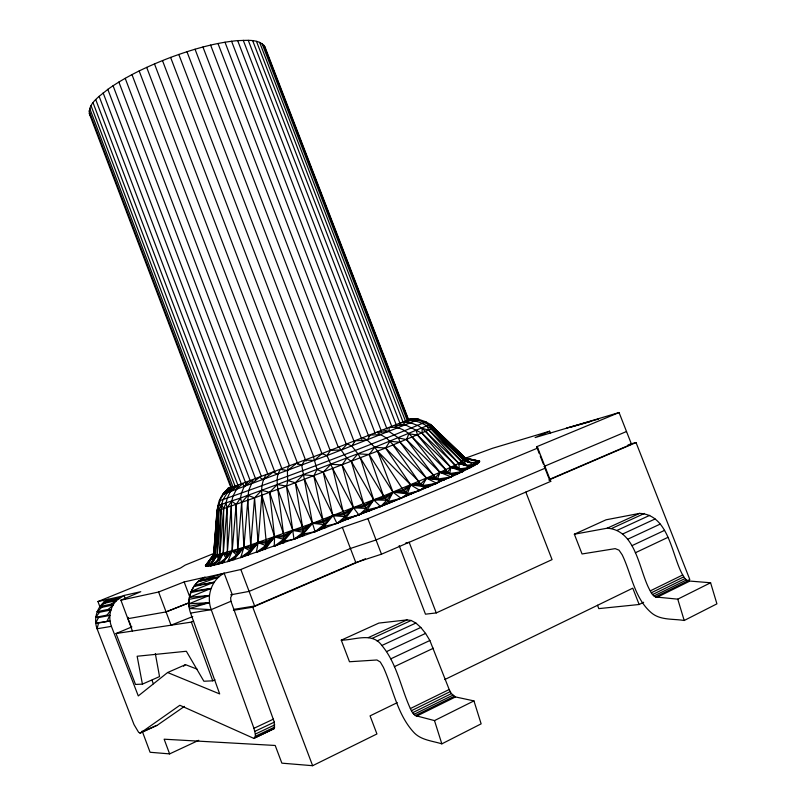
<?xml version="1.0" encoding="UTF-8"?>
<svg xmlns="http://www.w3.org/2000/svg" width="806" height="806" viewBox="0 0 806 806"><rect width="100%" height="100%" fill="white"/><g stroke="black" fill="none" stroke-linecap="round" stroke-linejoin="round"><path stroke-width="1.21" d="M253.94 738.437L255.341 736.271L255.341 734.075L253.95 728.312L211.222 609.638C206.215 596.43 211.313 579.867 224.169 573.247L232.199 594.546L230.627 597.679L230.949 601.266L274.312 722.156L274.242 728.574L253.94 738.437L179.859 705.27L140.476 732.966L138.682 732.422L134.008 724.574L97.083 628.771C93.002 617.859 97.788 604.48 108.326 599.231L107.903 600.581L103.662 602.334L104.992 603.12L116.326 600.651L124.013 595.463L140.768 591.695L120.91 600.178L132.436 631.048M412.319 418.767L418.979 419.392L326.984 455.602L222.859 494.31L229.911 487.791C222.275 492.113 217.408 501.765 217.58 510.51L214.134 555.022L213.449 556.321L213.922 554.135L205.459 565.611L206.497 566.366L213.721 565.308L216.774 562.205L219.323 557.561L221.59 504.606L223.02 499.791L230.073 488.073L321.997 453.577L411.574 418.596L418.979 419.392L426.001 421.87L430.293 424.399L469.263 462.009M428.742 486.824L424.359 486.612L419.412 482.975L410.748 484.9L403.02 489.796L392.985 492.184L384.533 497.292L373.722 499.891L364.383 505.261L353.502 507.79L343.719 513.251L332.888 515.669L323.075 521.049L312.476 523.306L302.865 528.514L292.86 530.469L283.712 535.416L274.584 536.967L266.171 541.541L258.122 542.629L249.92 550.78L240.752 557.571L315.106 531.668L391.021 502.41L457.395 474.109L474.633 465.384L478.663 462.704L479.651 461.183L466.019 458.735L458.826 463.4L440.005 472.346L383.505 495.992L312.476 523.306L243.886 547.324L236.571 555.012L227.766 561.55L240.752 557.571L243.886 547.324L248.641 490.663L253.286 479.57L243.976 486.884L241.427 493.292L240.5 498.037L236.148 504.465L232.199 550.951L227.766 561.55L213.721 565.308L223.272 553.46L227.121 507.589L225.892 503.186L227.211 498.37L232.229 487.318L226.466 493.191M477.233 461.435L479.651 461.183L465.264 458.05L467.782 459.672L466.019 458.735L430.293 424.399L374.74 447.28L277.274 484.527L269.617 492.345L274.584 536.967L274.252 546.347L282.362 542.851L283.934 542.952L283.208 541.209L283.712 535.416L277.838 489.302C276.992 482.593 276.095 474.986 280.589 469.314L287.49 470.613L296.598 463.249L301.716 465.223L312.476 523.306L315.106 531.668L303.137 534.066L294.009 539.355L283.208 541.209L274.252 546.347L283.652 539.254L292.86 530.469L303.096 530.046L312.476 523.306L323.458 522.53L332.888 515.669L344.263 514.661L353.502 507.79L365.088 506.611L373.722 499.891L385.399 498.571L392.985 492.184L404.028 491.015L410.748 484.9L420.541 484.124L426.555 478.23L434.081 476.668L439.562 480.033L444.388 480.023M288.447 466.342C285.989 472.8 289.163 479.741 286.442 486.099L254.555 497.866L247.926 495.358L241.669 502.511L237.649 550.921L236.571 555.012L233.911 559.707L233.549 559.102L243.886 547.324L241.669 502.511L240.5 498.037L277.274 484.527L286.442 486.099L385.56 448.035L433.93 427.825C426.928 423.543 419.573 419.533 411.231 418.798L418.979 419.392M240.5 498.037L217.761 505.614L213.59 560.744L215.323 555.062L217.58 510.51L220.159 500.274L219.272 500.858C288.84 476.467 357.945 450.211 426.001 421.87M103.662 602.334L115.147 599.805L116.326 600.651C109.969 607.442 108.145 617.708 111.409 626.363L138.279 695.931L167.608 672.526L219.685 693.936L190.589 613.094C185.702 599.775 191.626 582.667 205.238 577.197L184.151 581.942L158.601 592.007L120.91 600.178M391.021 502.41L389.5 502.38L386.769 500.284L373.722 499.891L366.166 508.445L353.502 507.79L345.039 516.626L332.888 515.669L323.911 524.605L312.476 523.306L303.247 532.222L302.713 535.567L294.009 539.355L286.442 486.099L302.532 526.953L303.096 530.046L303.247 532.222L294.009 539.355M214.195 550.387L215.575 531.597M215.756 529.099L217.761 505.614M218.073 507.095L217.005 510.551L213.449 556.321M217.136 510.309L213.671 554.719L215.101 556.684L217.247 554.81L243.886 547.324L250.706 546.74L258.122 542.629L266.111 543.153L274.584 536.967L283.793 536.987L292.86 530.469L303.247 532.222M207.313 564.966L205.611 566.134L214.134 555.022L215.323 555.062L218.879 510.198L218.577 505.493M263.743 549.309L265.043 549.521L266.171 541.541L261.839 495.206L274.584 536.967L263.743 549.309L256.358 552.463L258.122 542.629L261.839 495.206C261.215 488.204 262.061 480.809 265.98 474.815M188.846 603.795L209.489 602.636L189.672 608.47C187.244 599.513 190.992 587.614 198.598 581.207L224.169 573.247M283.521 533.814L269.617 492.345L261.628 490.33L254.555 497.866L220.904 509.604L217.247 554.81L218.285 560.009L213.721 565.308L214.658 564.18L210.547 565.963L217.247 554.81L218.879 510.198L221.59 504.606L223.655 508.737L223.272 553.46L217.65 564.361L222.527 562.276L232.199 550.951L231.292 506.158L231.755 501.151L232.924 496.355L238.657 484.99L230.476 491.791L235.09 486.29M248.248 555.153L250.535 548.382L254.555 497.866L258.122 542.629L248.248 555.153L247.361 554.76L240.752 557.571L248.893 552.896L258.122 542.629L265.718 545.501L274.584 536.967L283.652 539.254M219.897 554.276L223.655 508.737L225.892 503.186M222.527 562.276L222.345 563.102L225.922 558.115L227.211 554.004L231.292 506.158M214.255 550.448L214.819 544.292M215.162 540.594L215.605 535.668M216.169 529.512L216.391 527.053M457.395 474.109L454.745 474.583L449.738 473.565L450.836 467.369L422.082 433.245L405.65 425.024L398.869 423.845M213.247 556.976L213.922 554.135L205.459 565.611L207.273 564.794M89.869 115.077C86.776 103.551 100.458 95.793 107.813 89.355C127.066 75.754 148.657 65.82 170.61 57.407C192.261 49.468 214.628 42.758 237.669 40.602C246.626 40.572 259.21 38.426 265.013 47.03L408.844 420.369M107.077 621.073L109.807 615.431L98.453 617.587L95.723 623.119L109.999 620.983L98.564 623.028L97.083 628.771L111.409 626.363M212.331 561.792L214.134 555.022L214.678 558.316L217.247 554.81L219.716 555.918L223.272 553.46L227.211 554.004L232.199 550.951L237.649 550.921L243.886 547.324L250.535 548.382L258.122 542.629M212.925 557.228L213.922 554.135L211.696 559.334M473.666 463.42L477.031 463.903L471.631 466.059L471.47 467.158L464.649 469.797L462.835 471.52L452.116 474.351L451.239 476.951L441.97 480.386L436.882 483.318L380.593 506.581L346.137 519.366L336.979 523.487L324.163 526.318L315.106 531.668L323.911 524.605L313.836 475.782L317.04 469.535L313.453 456.841M362.901 437.87L367.274 440.086L374.74 447.28L385.56 448.035L410.748 484.9L407.342 493.746L401.116 498.33L388.129 501.564L380.593 506.581L367.163 509.876L359.013 515.044L345.653 518.198L336.979 523.487L313.836 475.782L303.328 474.734L295.359 482.754L302.532 526.953M213.389 556.956L214.134 555.022L206.497 566.366L209.842 564.885L208.139 566.306L217.247 554.81L219.323 557.561L223.272 553.46L226.859 555.666L232.199 550.951L237.377 552.573L243.886 547.324L249.92 550.78M398.456 437.92L400.119 442.242L426.555 478.23L435.311 477.767L440.005 472.346L447.511 472.286L450.836 467.369L462.835 471.52L454.745 474.583L451.239 476.951L440.005 472.346L406.556 439.643L398.456 437.92L389.147 431.563L377.037 432.389L386.578 438.132L426.555 478.23L437.376 479.137L440.005 472.346L446.202 471.238L449.738 473.565L462.835 471.52L461.848 469.656L450.836 467.369L417.579 435.129L416.239 430.726M282.362 542.851L292.86 530.469L277.838 489.302M388.129 501.564L392.985 492.184L377.561 451.189L374.74 447.28L369.138 454.493L357.935 453.828L351.819 446.061L347.215 443.915L341.643 449.98L330.531 450.312L326.984 455.602L332.697 468.588L353.502 507.79L359.013 515.044L366.166 508.445L342.087 464.981L330.873 464.246L323.256 472.195L332.888 515.669L324.163 526.318L324.183 527.658L315.106 531.668M220.078 500.707C219.413 498.168 236.571 477.867 223.655 494.118L230.073 488.073L227.907 488.768L222.859 494.31M410.808 494.35L407.342 493.746L403.02 489.796L377.561 451.189L410.748 484.9L422.415 485.605L426.555 478.23L439.562 480.033L451.239 476.951L437.376 479.137M215.414 557.772L217.247 554.81L215.323 555.062M301.716 465.223L304.95 460.075L314.29 460.448L321.997 453.577L326.984 455.602M351.819 446.061L355.224 440.832L367.274 440.086L370.196 435.049L381.298 434.635M369.894 510.803L368.09 510.873L367.163 509.876L373.722 499.891L360.373 457.909L357.935 453.828L351.335 461.415L363.697 503.831M439.562 480.033L436.882 483.318L424.359 486.612L410.748 484.9L405.67 492.607L392.985 492.184L386.769 500.284L380.593 506.581L373.722 499.891L351.335 461.415L346.842 458.11L338.963 447.078M346.842 458.11L342.087 464.981L353.502 507.79L345.653 518.198L346.137 519.366L348.011 519.286M247.774 481.625L243.976 486.884L242.888 483.429L235.906 489.836M110.845 609.991L99.531 612.268L95.753 617.285L107.107 615.099L110.845 609.991L108.528 609.336L97.163 611.643L101.758 607.361L113.062 604.984L111.268 604.127L99.853 606.555L101.758 607.361M265.043 549.521L274.584 536.967M233.911 559.707L243.886 547.324M247.361 554.76L248.893 552.896M223.655 494.118L228.632 488.557M223.665 493.826L228.561 488.376M210.477 563.928L208.139 566.306L209.691 564.956M108.528 609.336L113.062 604.984M207.414 564.472L205.611 566.134L207.505 564.663M386.769 500.284L383.505 495.992L369.138 454.493L392.985 492.184L407.342 493.746L420.037 490.501L424.359 486.612M336.979 523.487L345.039 516.626L343.205 511.75L332.697 468.588M208.724 562.558L206.054 564.825L207.787 563.787M250.817 484.356L259.371 477.303L263.431 479.661L273.073 472.145L277.798 474.271M207.354 563.767L206.054 564.825L207.918 563.505M183.566 666.189L185.521 664.658L197.077 669.151M265.718 545.501L256.358 552.463L264.962 547.546M140.476 732.966L156.989 725.45L184.483 706.378M111.268 604.127L116.326 600.651M99.853 606.555L104.992 603.12M205.459 565.611L207.424 564.351M206.497 566.366L211.101 563.495M216.774 562.205L210.547 565.963L218.285 560.009L223.272 553.46L225.922 558.115L217.65 564.361L224.521 560.301L222.345 563.102L232.199 550.951L236.571 555.012M235.342 557.178L227.766 561.55L233.549 559.102M441.839 743.857L481.142 723.848L473.948 700.898L455.501 696.938L451.4 693.603L449.194 689.513L429.87 640.498L425.578 633.405L420.803 627.451L415.896 623.048L411.181 620.479L407 619.895L378.86 623.078L341.27 640.155L349.482 661.746L376.936 659.983L380.301 662.018L383.374 667.267C393.106 688.667 397.056 713.653 413.146 731.657C420.309 740.14 431.945 740.764 441.839 743.857L434.494 720.594L415.281 715.567L412.551 712.736L410.355 708.565C400.784 687.709 396.955 663.459 381.863 645.485C372.291 631.793 354.67 640.186 341.27 640.155M684.203 620.499L716.917 603.845L710.6 582.768L687.921 580.914L684.929 578.617L682.712 574.97C671.72 556.019 669.202 514.621 639.591 513.382L606.062 519.799L574.356 534.217L582.053 553.964L615.19 548.634L619.008 550.145L622.172 554.79C631.521 574.033 634.251 598.112 651.308 612.741C660.436 620.549 673.181 618.615 684.203 620.499L677.765 599.16L655.439 596.954L652.477 594.596L650.261 590.889C639.027 571.776 636.811 530.197 607.21 528.202L574.356 534.217M434.494 720.594L473.948 700.898M677.765 599.16L710.6 582.768M413.911 714.388L452.771 695.225M653.918 596.007L686.38 579.998M198.77 740.301L169.623 753.892L164.142 739.203L275.199 745.469L281.868 763.161L312.627 765.7L376.936 733.954L370.065 715.869L397.237 702.661M597.498 605.256L598.808 608.621L639.148 604.5L643.651 602.273M687.548 580.602L689.795 579.494L636.035 442.554L629.96 444.146M415.281 715.567L454.171 696.364M655.439 596.954L687.921 580.914M416.571 716.181L455.501 696.938M656.92 597.367L689.412 581.297M411.332 710.741L450.171 691.649M651.218 592.843L683.669 576.895M412.551 712.736L451.4 693.603M652.477 594.596L684.929 578.617M410.355 708.565L449.194 689.513M650.261 590.889L682.712 574.97M444.801 679.539L632.77 588.168L639.148 604.5M266.302 731.767L270.856 729.611M254.857 737.772L274.242 728.574M254.867 731.344L274.312 722.156M394.366 666.673L433.376 648.236M635.35 552.765L667.952 537.35M255.341 734.075L274.775 724.876M255.341 736.271L274.745 727.072M253.95 728.312L273.415 719.143M390.85 658.814L429.87 640.498M631.934 545.682L664.557 530.368M386.578 651.58L425.578 633.405M627.562 539.295L660.174 524.102M381.863 645.485L420.803 627.451M622.534 534.056L655.117 518.963M399.202 545.642L425.477 614.182L436.268 612.923L552.06 559.616L525.834 492.073M377.037 640.941L415.896 623.048M617.225 530.318L649.747 515.336M368.402 637.576L407 619.895M607.21 528.202L639.591 513.382M372.443 638.251L411.181 620.479M611.996 528.323L644.457 513.432M139.7 733.047L155.095 726.045M131.902 626.887L116.034 633.536L135.509 684.445L142.41 684.123L137.141 656.245L186.347 651.258L203.878 681.241L212.754 680.818L214.98 679.821M167.608 672.526L185.521 664.658M142.41 684.123L159.538 676.597L155.336 653.646M550.538 433.517L549.642 431.22L535.144 437.567L619.068 412.541L631.481 444.177L549.349 479.439L550.75 481.353L381.49 554.196L355.799 562.558L254.636 606.001L233.528 609.417M233.418 610.303L252.762 607.2L365.42 558.8M548.815 480.023L636.035 442.554M190.589 613.094L211.222 609.638L230.949 601.266M116.034 633.536L191.365 622.111L193.611 621.164M115.147 599.805L119.278 598.062L107.903 600.581M548.926 478.351L544.252 466.362L626.514 431.512M203.646 577.852L240.843 569.51L342.369 527.376L367.879 518.641L537.773 448.025L550.75 481.353M539.315 453.667L536.625 446.756L619.068 412.541M189.37 597.347L211.001 588.481L191.254 591.221M189.108 603.744L209.419 595.433L189.551 597.317M214.325 553.269L185.179 565.097L180.534 568.018L97.959 601.558L100.055 607.18M127.822 618.696L166.056 611.915L189.279 602.687M192.745 616.56L171.033 625.194L158.601 592.007M166.056 611.915L188.916 602.858M191.365 591.201L214.134 582.214L194.437 585.73L218.628 577.036L198.608 581.207M477.354 461.475L479.036 460.851L477.706 460.8M408.451 419.594L411.574 418.596M566.457 428.137L598.596 419.029M549.642 431.22L492.436 448.307L465.374 458.241M220.904 509.604L217.005 510.551M569.761 427.452L589.932 421.74M426.989 426.152L428.994 430.263L458.826 463.4L471.47 467.158L459.349 468.961L455.642 466.765L450.836 467.369L461.848 469.656L471.47 467.158L458.826 463.4L422.112 428.268L417.931 425.558L405.932 421.024C415.372 419.251 424.137 423.462 431.361 429.175L463.893 460.518L466.15 465.364L471.631 466.059L474.633 465.384M627.834 445.124L631.481 444.177M468.739 465.999L477.031 463.903L463.893 460.518L429.145 425.145L431.361 429.175L463.742 464.226L466.15 465.364L477.031 463.903L473.777 463.531M473.827 463.148L479.54 461.798L466.019 458.735L430.293 424.399M478.663 462.704L475.621 463.42L479.54 461.798L470.069 462.835M97.959 601.558L122.603 596.037M198.256 581.519L218.628 577.036M193.883 586.526L214.134 582.214M405.7 543.022L409.166 542.287L436.268 612.923M467.53 469.203L461.848 469.656M190.821 592.591L211.001 588.481M189.259 599.311L209.419 595.433M230.657 594.838L249.114 591.392L350.429 548.473L376.039 539.97L545.561 468.014L544.252 466.362M189.309 606.273L209.489 602.636M127.983 617.839L128.366 619.31M475.782 461.425L479.036 460.851L475.6 461.022M422.415 485.605L436.882 483.318L426.555 478.23M156.193 725.551L156.989 725.45M462.352 463.269L458.826 463.4L459.349 468.961L422.082 433.245L422.112 428.268L428.994 430.263L466.15 465.364L458.826 463.4L463.742 464.226L461.727 461.818M95.723 623.119L98.564 623.028M431.643 426.434L434.132 427.563M324.183 527.658L325.987 527.628L324.163 526.318L323.911 524.605M447.511 472.286L445.768 469.737L412.39 437.265C406.607 430.555 398.214 425.961 389.147 427.664L389.147 431.563L383.374 429.92M302.713 535.567L304.426 535.587L303.137 534.066L312.476 523.306L295.359 482.754L287.833 480.578M189.672 608.47L211.222 609.638M411.141 422.807L402.748 422.304L405.65 425.024L394.325 425.639L398.779 427.764M450.836 467.369L457.012 467.762L425.89 431.623M169.623 753.892L150.087 752.27L142.188 731.072M410.163 418.999L415.13 419.493M417.79 420.017L410.183 419.261L415.735 420.913L408.41 420.007M95.753 617.285L98.453 617.587M107.107 615.099L109.807 615.431M412.39 437.265L440.005 472.346L449.738 473.565M471.591 463.047L463.893 460.518L467.651 461.747L466.241 460.81L463.893 460.518L468.014 462.06M271.985 729.077L273.294 729.259M440.005 472.346L452.116 474.351M412.279 418.848L416.541 419.563M465.999 458.251L465.264 458.05L467.268 459.239L465.264 458.05L476.568 460.548M97.163 611.643L99.531 612.268M468.185 459.611L466.019 458.735L468.014 459.742M317.04 469.535L323.256 472.195L343.205 511.75M465.264 458.05L468.145 459.652M410.748 484.9L420.037 490.501M433.003 428.359L465.324 459.48L469.122 462.16M392.985 492.184L401.116 498.33M433.628 427.583L467.651 461.747M536.625 446.756L537.773 448.025M393.096 445.043L420.541 484.124M366.166 508.445L367.163 509.876M465.324 459.48L466.241 460.81M435.311 477.767L406.556 439.643L408.854 433.739L417.579 435.129L445.768 469.737L446.202 471.238M360.373 457.909L383.505 495.992M304.517 479.308L322.622 519.527M345.039 516.626L345.653 518.198M540.211 455.974L543.355 464.055M124.013 595.463L125.293 598.777M128.819 620.479L131.096 626.343M151.981 680.254L153.341 683.77M263.884 45.196L408.34 419.976M262.081 43.635L407.352 420.742M259.613 42.355L405.801 421.921M256.469 41.368L403.191 422.394M252.681 40.693L400.27 424.087M248.268 40.33L396.149 424.631M243.251 40.3L391.918 426.817M237.669 40.602L387.071 429.235M231.574 41.237L381.651 431.865M224.985 42.204L375.163 433.306M217.983 43.494L368.634 436.096M210.618 45.106L361.753 439.26M202.941 47.02L354.338 442.131M195.032 49.226L346.237 444.156M367.879 518.641L381.49 554.196M186.962 51.715L338.349 447.441M178.791 54.445L330.208 450.564M170.61 57.407L321.977 453.718M342.369 527.376L355.799 562.558M162.48 60.571L313.715 456.861M154.48 63.906L305.958 461.163M146.682 67.382L297.888 464.226M139.166 70.958L289.485 465.818M131.983 74.626L282.251 469.646M125.202 78.323L274.906 472.155M118.875 82.041L267.965 474.512M113.062 85.728L261.396 476.467M107.813 89.355L255.875 479.61M103.148 92.902L250.374 481.152M99.118 96.337L245.921 483.63M95.743 99.622L241.196 483.519M93.043 102.745L238.012 485.504M91.028 105.677L235.06 486.058M89.708 108.387L233.236 487.519M89.083 110.865L231.654 487.549M89.134 113.102L231.211 488.486M240.843 569.51L254.636 606.001M252.762 607.2L312.627 765.7M184.151 581.942L189.843 597.105M191.365 622.111L212.754 680.818M419.412 482.975L418.919 481.484L385.56 448.035L389.953 441.295L400.119 442.242L433.598 475.177L434.081 476.668M455.189 465.253L455.642 466.765M265.013 47.03L265.456 49.106M128.003 617.336L128.094 618.333M247.815 500.314L250.706 545.108M237.71 549.279L236.148 504.465L231.755 501.151L227.121 507.589L227.383 552.352"/></g></svg>
